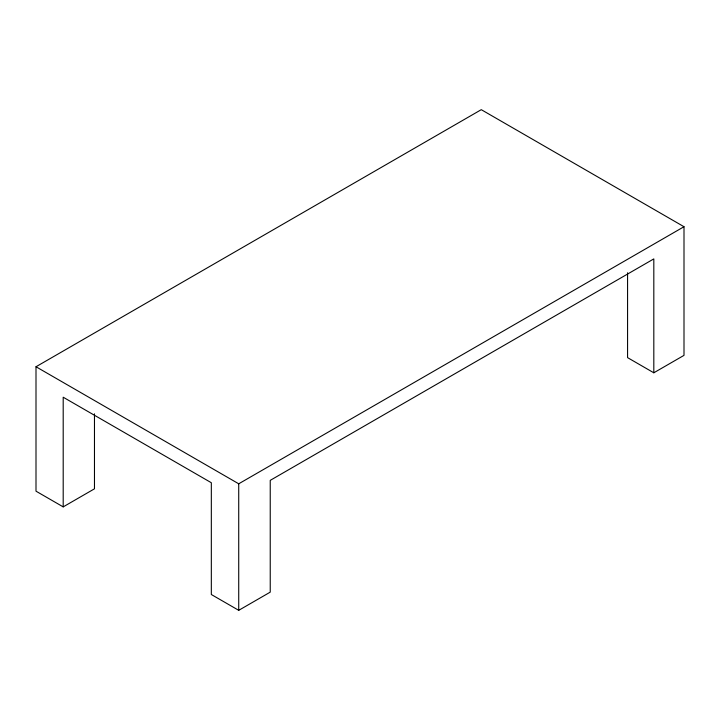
<?xml version="1.0" encoding="UTF-8"?>
<svg xmlns="http://www.w3.org/2000/svg" width="720" height="720" viewBox="0 0 720 720"><rect width="100%" height="100%" fill="white"/><g stroke="black" fill="none" stroke-linecap="round" stroke-linejoin="round"><path stroke-width="1.08" d="M94.473 413.847L94.473 488.817L63.198 506.88L36 491.175L36 366.75L481.275 109.674L684 226.719L684 355.365L653.814 372.789L627.57 357.633L627.57 272.781M36 366.75L238.725 483.795L684 226.719M63.198 506.88L63.198 397.215L211.329 482.733L211.329 594.513L238.725 610.326L270.234 592.137L270.234 480.366L653.814 258.903L653.814 372.789M238.725 483.795L238.725 610.326"/></g></svg>
